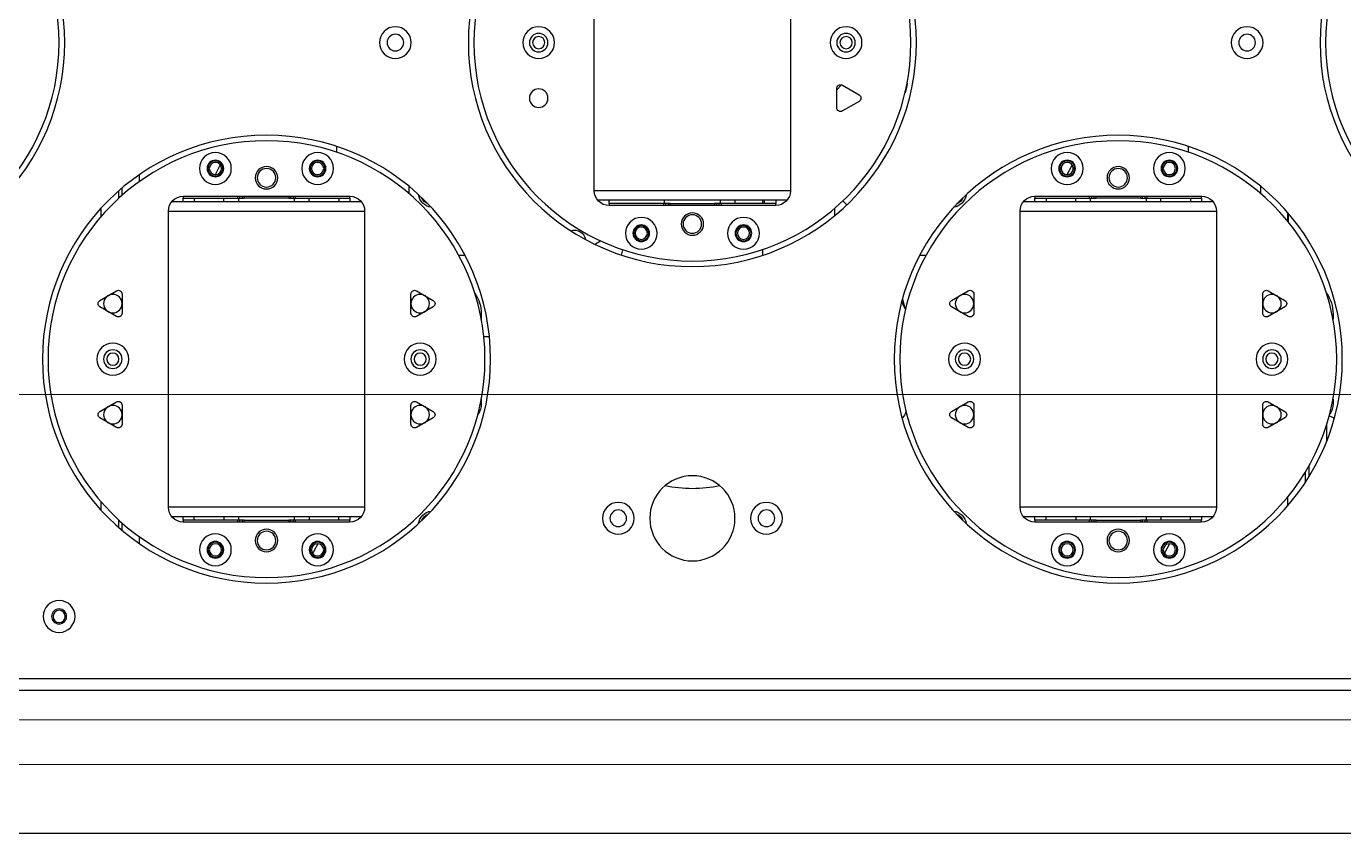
# Model space of a CAD drawing. Header units: millimetres. Extents: x 845401 to 948039, y 511594 to 550263.
# Drawn here: x 908782.8 to 909138.5, y 531273.1 to 531491.2 of the extents above; entities that cross this region are included whole.
import ezdxf

# ---------------------------------------------------------------- set-up
doc = ezdxf.new("R2010")
doc.units = ezdxf.units.MM
doc.layers.add('00', color=7, linetype='Continuous')
doc.layers.add('8101-0023040DXF_CONTINUOUS_LINE', color=7, linetype='Continuous', lineweight=18)
doc.layers.add('A-剖-0.10mm.......SECT-L01', color=255, linetype='Continuous', lineweight=18)

# ---------------------------------------------------------------- blocks, each defined once
blk = doc.blocks.new('G$C0940C817')
at = {"linetype": 'Continuous', "lineweight": 25}
for p, q in [((240.15, 2120), (626.22, 2120)), ((626.22, 2120), (799.8, 2120)), ((799.8, 2120), (1480.5, 2120))]:
    blk.add_line(p, q, dxfattribs=at)
blk = doc.blocks.new('螺旋滑槽3')
at = {"rotation": 180}
blk.add_blockref('G$C0940C817', (1174887.04, 1943894.6, 0.25), dxfattribs=at)
blk = doc.blocks.new('1260包胶摆轮')
at = {"color": 7, "linetype": 'Continuous', "lineweight": 25}
for p, q in [((4843148.18, 879146.8), (4841955.59, 879146.8)), ((4843148.78, 879143.7), (4841954.98, 879143.7)), ((4842455.38, 879103.55), (4842455.38, 879101.57)), ((4842454.38, 879100.67), (4842454.38, 879102.69)), ((4842454.38, 879100.8), (4842454.52, 879100.8)), ((4842516.88, 879101.3), (4842471.88, 879101.3)), ((4842516.88, 879101.3), (4842471.88, 879101.3)), ((4842471.88, 879100.8), (4842471.88, 879101.3)), ((4842471.88, 879100.8), (4842471.88, 879101.3)), ((4842486.63, 879100.8), (4842471.88, 879100.8)), ((4842471.88, 879100.8), (4842471.88, 879099.8)), ((4842486.63, 879100.8), (4842471.88, 879100.8)), ((4842471.88, 879100.8), (4842471.88, 879099.8)), ((4842474.88, 879100.8), (4842474.88, 879099.8)), ((4842482.88, 879099.8), (4842482.88, 879100.8)), ((4842486.63, 879101.3), (4842486.63, 879100.8)), ((4842486.63, 879101.3), (4842486.63, 879100.8)), ((4842487.22, 879100.8), (4842486.63, 879100.8)), ((4842486.88, 879100.8), (4842486.88, 879099.8)), ((4842487.8, 879100.8), (4842487.22, 879100.8)), ((4842488.38, 879100.8), (4842487.8, 879100.8)), ((4842488.38, 879101.3), (4842488.38, 879100.8)), ((4842488.38, 879100.8), (4842494.38, 879100.8)), ((4842494.38, 879100.8), (4842500.38, 879100.8)), ((4842500.38, 879100.8), (4842500.38, 879101.3)), ((4842500.97, 879100.8), (4842500.38, 879100.8)), ((4842501.54, 879100.8), (4842500.97, 879100.8)), ((4842502.13, 879100.8), (4842501.54, 879100.8)), ((4842501.88, 879099.8), (4842501.88, 879100.8)), ((4842502.13, 879100.8), (4842502.13, 879101.3)), ((4842502.13, 879100.8), (4842502.13, 879101.3)), ((4842516.88, 879100.8), (4842502.13, 879100.8)), ((4842516.88, 879100.8), (4842502.13, 879100.8)), ((4842505.88, 879099.8), (4842505.88, 879100.8)), ((4842513.88, 879100.8), (4842513.88, 879099.8)), ((4842516.88, 879101.3), (4842516.88, 879100.8)), ((4842516.88, 879101.3), (4842516.88, 879100.8)), ((4842516.88, 879099.8), (4842516.88, 879100.8)), ((4842516.88, 879099.8), (4842516.88, 879100.8)), ((4842536.33, 879100.8), (4842536.43, 879100.8)), ((4842682.34, 879100.8), (4842682.43, 879100.8)), ((4842746.88, 879101.3), (4842701.88, 879101.3)), ((4842746.88, 879101.3), (4842701.88, 879101.3)), ((4842701.88, 879100.8), (4842701.88, 879101.3)), ((4842701.88, 879100.8), (4842701.88, 879101.3)), ((4842716.63, 879100.8), (4842701.88, 879100.8)), ((4842701.88, 879100.8), (4842701.88, 879099.8)), ((4842716.63, 879100.8), (4842701.88, 879100.8)), ((4842701.88, 879100.8), (4842701.88, 879099.8)), ((4842704.88, 879100.8), (4842704.88, 879099.8)), ((4842712.88, 879099.8), (4842712.88, 879100.8)), ((4842716.63, 879101.3), (4842716.63, 879100.8)), ((4842716.63, 879101.3), (4842716.63, 879100.8)), ((4842717.22, 879100.8), (4842716.63, 879100.8)), ((4842716.88, 879100.8), (4842716.88, 879099.8)), ((4842717.8, 879100.8), (4842717.22, 879100.8)), ((4842718.38, 879100.8), (4842717.8, 879100.8)), ((4842718.38, 879101.3), (4842718.38, 879100.8)), ((4842718.38, 879100.8), (4842724.38, 879100.8)), ((4842724.38, 879100.8), (4842730.38, 879100.8)), ((4842730.38, 879100.8), (4842730.38, 879101.3)), ((4842730.97, 879100.8), (4842730.38, 879100.8)), ((4842731.54, 879100.8), (4842730.97, 879100.8)), ((4842732.13, 879100.8), (4842731.54, 879100.8)), ((4842731.88, 879099.8), (4842731.88, 879100.8)), ((4842732.13, 879100.8), (4842732.13, 879101.3)), ((4842732.13, 879100.8), (4842732.13, 879101.3)), ((4842746.88, 879100.8), (4842732.13, 879100.8)), ((4842746.88, 879100.8), (4842732.13, 879100.8)), ((4842735.88, 879099.8), (4842735.88, 879100.8)), ((4842743.88, 879100.8), (4842743.88, 879099.8)), ((4842746.88, 879101.3), (4842746.88, 879100.8)), ((4842746.88, 879101.3), (4842746.88, 879100.8)), ((4842746.88, 879099.8), (4842746.88, 879100.8)), ((4842746.88, 879099.8), (4842746.88, 879100.8)), ((4842467.88, 879097.3), (4842467.88, 879017.3)), ((4842467.88, 879097.3), (4842467.88, 879017.3)), ((4842468.76, 879099.8), (4842494.38, 879099.8)), ((4842494.38, 879099.8), (4842520, 879099.8)), ((4842520.88, 879017.3), (4842520.88, 879097.3)), ((4842520.88, 879017.3), (4842520.88, 879097.3)), ((4842697.88, 879097.3), (4842697.88, 879017.3)), ((4842697.88, 879097.3), (4842697.88, 879017.3)), ((4842698.76, 879099.8), (4842724.38, 879099.8)), ((4842724.38, 879099.8), (4842750, 879099.8)), ((4842750.88, 879017.3), (4842750.88, 879097.3)), ((4842750.88, 879017.3), (4842750.88, 879097.3)), ((4842774.89, 879087.8), (4842774.89, 879090.61)), ((4842775.89, 879089.04), (4842775.89, 879086.08)), ((4842453.88, 879075.76), (4842449.38, 879073.16)), ((4842539.38, 879073.16), (4842534.88, 879075.76)), ((4842683.88, 879075.76), (4842679.38, 879073.16)), ((4842769.38, 879073.16), (4842764.88, 879075.76)), ((4842449.38, 879071.43), (4842453.88, 879068.83)), ((4842455.38, 879069.7), (4842455.38, 879074.9)), ((4842533.38, 879074.9), (4842533.38, 879069.7)), ((4842534.88, 879068.83), (4842539.38, 879071.43)), ((4842679.38, 879071.43), (4842683.88, 879068.83)), ((4842685.38, 879069.7), (4842685.38, 879074.9)), ((4842763.38, 879074.9), (4842763.38, 879069.7)), ((4842764.88, 879068.83), (4842769.38, 879071.43)), ((4842782.66, 879073.54), (4842782.57, 879073.21)), ((4842552.38, 879068.13), (4842552.38, 879069.3)), ((4842782.38, 879068.13), (4842782.38, 879069.3)), ((4842554.59, 879051.3), (4842553.08, 879051.3)), ((4842453.88, 879045.76), (4842449.38, 879043.16)), ((4842455.38, 879039.7), (4842455.38, 879044.9)), ((4842533.38, 879044.9), (4842533.38, 879039.7)), ((4842539.38, 879043.16), (4842534.88, 879045.76)), ((4842552.38, 879045.05), (4842552.38, 879046.46)), ((4842683.88, 879045.76), (4842679.38, 879043.16)), ((4842685.38, 879039.7), (4842685.38, 879044.9)), ((4842763.38, 879044.9), (4842763.38, 879039.7)), ((4842769.38, 879043.16), (4842764.88, 879045.76)), ((4842782.38, 879045.05), (4842782.38, 879046.46)), ((4842449.38, 879041.43), (4842453.88, 879038.83)), ((4842534.88, 879038.83), (4842539.38, 879041.43)), ((4842679.38, 879041.43), (4842683.88, 879038.83)), ((4842764.88, 879038.83), (4842769.38, 879041.43)), ((4842548.01, 879029.3), (4842546.32, 879029.3)), ((4842590.27, 879029.2), (4842590.61, 879027.73)), ((4842628.38, 879029.24), (4842628.38, 879027.66)), ((4842672.45, 879029.3), (4842670.75, 879029.3)), ((4842647.88, 879018.47), (4842647.88, 879016.51)), ((4842770.38, 879020.35), (4842770.38, 879018)), ((4842494.38, 879014.8), (4842468.76, 879014.8)), ((4842471.88, 879014.8), (4842471.88, 879013.8)), ((4842471.88, 879014.8), (4842471.88, 879013.8)), ((4842474.88, 879013.8), (4842474.88, 879014.8)), ((4842482.88, 879014.8), (4842482.88, 879013.8)), ((4842486.88, 879014.8), (4842486.88, 879013.8)), ((4842520, 879014.8), (4842494.38, 879014.8)), ((4842501.88, 879013.8), (4842501.88, 879014.8)), ((4842505.88, 879014.8), (4842505.88, 879013.8)), ((4842513.88, 879013.8), (4842513.88, 879014.8)), ((4842516.88, 879013.8), (4842516.88, 879014.8)), ((4842516.88, 879013.8), (4842516.88, 879014.8)), ((4842631.88, 879015.8), (4842586.88, 879015.8)), ((4842586.88, 879015.3), (4842586.88, 879015.8)), ((4842601.63, 879015.3), (4842586.88, 879015.3)), ((4842586.88, 879015.3), (4842586.88, 879014.3)), ((4842601.63, 879015.8), (4842601.63, 879015.3)), ((4842602.22, 879015.3), (4842601.63, 879015.3)), ((4842601.88, 879015.3), (4842601.88, 879014.3)), ((4842602.8, 879015.3), (4842602.22, 879015.3)), ((4842603.38, 879015.3), (4842602.8, 879015.3)), ((4842603.38, 879015.8), (4842603.38, 879015.3)), ((4842603.38, 879015.3), (4842615.38, 879015.3)), ((4842615.38, 879015.3), (4842615.38, 879015.8)), ((4842615.97, 879015.3), (4842615.38, 879015.3)), ((4842616.55, 879015.3), (4842615.97, 879015.3)), ((4842617.13, 879015.3), (4842616.55, 879015.3)), ((4842616.88, 879014.3), (4842616.88, 879015.3)), ((4842617.13, 879015.3), (4842617.13, 879015.8)), ((4842631.88, 879015.3), (4842617.13, 879015.3)), ((4842620.88, 879014.3), (4842620.88, 879015.3)), ((4842628.38, 879015.3), (4842628.38, 879014.3)), ((4842628.88, 879015.3), (4842628.88, 879014.3)), ((4842631.88, 879015.8), (4842631.88, 879015.3)), ((4842631.88, 879014.3), (4842631.88, 879015.3)), ((4842724.38, 879014.8), (4842698.76, 879014.8)), ((4842701.88, 879014.8), (4842701.88, 879013.8)), ((4842701.88, 879014.8), (4842701.88, 879013.8)), ((4842704.88, 879013.8), (4842704.88, 879014.8)), ((4842712.88, 879014.8), (4842712.88, 879013.8)), ((4842716.88, 879014.8), (4842716.88, 879013.8)), ((4842750, 879014.8), (4842724.38, 879014.8)), ((4842731.88, 879013.8), (4842731.88, 879014.8)), ((4842735.88, 879014.8), (4842735.88, 879013.8)), ((4842743.88, 879013.8), (4842743.88, 879014.8)), ((4842746.88, 879013.8), (4842746.88, 879014.8)), ((4842746.88, 879013.8), (4842746.88, 879014.8)), ((4842454.38, 879011.91), (4842454.38, 879013.93)), ((4842455.38, 879013.03), (4842455.38, 879011.05)), ((4842471.88, 879013.8), (4842486.63, 879013.8)), ((4842471.88, 879013.3), (4842471.88, 879013.8)), ((4842471.88, 879013.3), (4842471.88, 879013.8)), ((4842471.88, 879013.8), (4842486.63, 879013.8)), ((4842471.88, 879013.3), (4842516.88, 879013.3)), ((4842471.88, 879013.3), (4842516.88, 879013.3)), ((4842486.63, 879013.8), (4842486.63, 879013.3)), ((4842486.63, 879013.8), (4842486.63, 879013.3)), ((4842486.63, 879013.8), (4842487.22, 879013.8)), ((4842487.22, 879013.8), (4842487.8, 879013.8)), ((4842487.8, 879013.8), (4842488.38, 879013.8)), ((4842494.38, 879013.8), (4842488.38, 879013.8)), ((4842488.38, 879013.8), (4842488.38, 879013.3)), ((4842500.38, 879013.8), (4842494.38, 879013.8)), ((4842500.38, 879013.3), (4842500.38, 879013.8)), ((4842500.38, 879013.8), (4842500.97, 879013.8)), ((4842500.97, 879013.8), (4842501.54, 879013.8)), ((4842501.54, 879013.8), (4842502.13, 879013.8)), ((4842502.13, 879013.3), (4842502.13, 879013.8)), ((4842502.13, 879013.8), (4842516.88, 879013.8)), ((4842502.13, 879013.3), (4842502.13, 879013.8)), ((4842502.13, 879013.8), (4842516.88, 879013.8)), ((4842516.88, 879013.8), (4842516.88, 879013.3)), ((4842516.88, 879013.8), (4842516.88, 879013.3)), ((4842532.88, 879012.59), (4842532.88, 879010.63)), ((4842582.88, 879011.8), (4842582.88, 878931.8)), ((4842583.76, 879014.3), (4842635.01, 879014.3)), ((4842635.88, 878931.8), (4842635.88, 879011.8)), ((4842701.88, 879013.8), (4842716.63, 879013.8)), ((4842701.88, 879013.3), (4842701.88, 879013.8)), ((4842701.88, 879013.3), (4842701.88, 879013.8)), ((4842701.88, 879013.8), (4842716.63, 879013.8)), ((4842701.88, 879013.3), (4842746.88, 879013.3)), ((4842701.88, 879013.3), (4842746.88, 879013.3)), ((4842716.63, 879013.8), (4842716.63, 879013.3)), ((4842716.63, 879013.8), (4842716.63, 879013.3)), ((4842716.63, 879013.8), (4842717.22, 879013.8)), ((4842717.22, 879013.8), (4842717.8, 879013.8)), ((4842717.8, 879013.8), (4842718.38, 879013.8)), ((4842724.38, 879013.8), (4842718.38, 879013.8)), ((4842718.38, 879013.8), (4842718.38, 879013.3)), ((4842730.38, 879013.8), (4842724.38, 879013.8)), ((4842730.38, 879013.3), (4842730.38, 879013.8)), ((4842730.38, 879013.8), (4842730.97, 879013.8)), ((4842730.97, 879013.8), (4842731.54, 879013.8)), ((4842731.54, 879013.8), (4842732.13, 879013.8)), ((4842732.13, 879013.8), (4842746.88, 879013.8)), ((4842732.13, 879013.3), (4842732.13, 879013.8)), ((4842732.13, 879013.3), (4842732.13, 879013.8)), ((4842732.13, 879013.8), (4842746.88, 879013.8)), ((4842746.88, 879013.8), (4842746.88, 879013.3)), ((4842746.88, 879013.8), (4842746.88, 879013.3)), ((4842762.88, 879012.59), (4842762.88, 879010.63)), ((4842513.38, 879001.44), (4842513.38, 878999.86)), ((4842743.38, 879001.44), (4842743.38, 878999.86)), ((4842654.38, 878987.66), (4842649.88, 878990.26)), ((4842648.38, 878989.4), (4842648.38, 878984.2)), ((4842649.64, 878983.23), (4842648.38, 878984.54)), ((4842649.88, 878983.33), (4842654.38, 878985.93))]:
    blk.add_line(p, q, dxfattribs=at)
at = {"color": 8, "linetype": 'Continuous', "lineweight": 25}
for p, q in [((4842460.12, 879107.16), (4842460.12, 879105.33)), ((4842487.22, 879101.3), (4842487.22, 879100.8)), ((4842487.8, 879100.8), (4842487.8, 879101.3)), ((4842500.97, 879101.3), (4842500.97, 879100.8)), ((4842501.54, 879100.8), (4842501.54, 879101.3)), ((4842717.22, 879101.3), (4842717.22, 879100.8)), ((4842717.8, 879100.8), (4842717.8, 879101.3)), ((4842730.97, 879101.3), (4842730.97, 879100.8)), ((4842731.54, 879100.8), (4842731.54, 879101.3)), ((4842449.64, 879095.76), (4842449.64, 879098.02)), ((4842520.88, 879097.3), (4842467.88, 879097.3)), ((4842520.88, 879097.3), (4842467.88, 879097.3)), ((4842750.88, 879097.3), (4842697.88, 879097.3)), ((4842750.88, 879097.3), (4842697.88, 879097.3)), ((4842770.15, 879096.87), (4842770.15, 879094.53)), ((4842780.62, 879075.13), (4842780.62, 879079.6)), ((4842449.64, 879016.57), (4842449.64, 879018.83)), ((4842770.15, 879020.06), (4842770.15, 879017.73)), ((4842467.88, 879017.3), (4842520.88, 879017.3)), ((4842467.88, 879017.3), (4842520.88, 879017.3)), ((4842602.22, 879015.8), (4842602.22, 879015.3)), ((4842602.8, 879015.3), (4842602.8, 879015.8)), ((4842615.97, 879015.8), (4842615.97, 879015.3)), ((4842616.55, 879015.3), (4842616.55, 879015.8)), ((4842697.88, 879017.3), (4842750.88, 879017.3)), ((4842697.88, 879017.3), (4842750.88, 879017.3)), ((4842487.22, 879013.8), (4842487.22, 879013.3)), ((4842487.8, 879013.3), (4842487.8, 879013.8)), ((4842500.97, 879013.8), (4842500.97, 879013.3)), ((4842501.54, 879013.3), (4842501.54, 879013.8)), ((4842635.88, 879011.8), (4842582.88, 879011.8)), ((4842717.22, 879013.8), (4842717.22, 879013.3)), ((4842717.8, 879013.3), (4842717.8, 879013.8)), ((4842730.97, 879013.8), (4842730.97, 879013.3)), ((4842731.54, 879013.3), (4842731.54, 879013.8)), ((4842460.12, 879009.27), (4842460.12, 879007.44))]:
    blk.add_line(p, q, dxfattribs=at)
at = {"color": 7, "linetype": 'Continuous', "lineweight": 25, "flags": 128}
for points in [[(4842508.2, 879107.15), (4842507.06, 879109.33), (4842506.81, 879109.71)], [(4842738.2, 879107.15), (4842737.06, 879109.33), (4842736.81, 879109.71)], [(4842782.73, 879073.28), (4842782.08, 879072.99), (4842781.35, 879072.64)], [(4842665.89, 879041.86), (4842666.64, 879043.32), (4842666.9, 879044.01)], [(4842666.1, 879041.06), (4842666.75, 879043.52), (4842666.8, 879043.74)], [(4842583.02, 879026.25), (4842583.2, 879026.15), (4842584.57, 879025.33)], [(4842650.04, 879014.55), (4842651.1, 879015.58), (4842651.12, 879015.6)], [(4842480.57, 879007.45), (4842481.71, 879005.27), (4842481.96, 879004.89)], [(4842710.57, 879007.45), (4842711.71, 879005.27), (4842711.96, 879004.89)], [(4842667.35, 878982.78), (4842667.19, 878983.95), (4842666.81, 878985.34)]]:
    blk.add_lwpolyline(points, dxfattribs=at)
at = {"color": 7, "linetype": 'Continuous', "lineweight": 25}
for centre, radius in [((4842438.38, 879126.8), 4.3), ((4842438.38, 879126.8), 2.02), ((4842438.38, 879126.8), 1.65), ((4842494.38, 879057.3), 60.5), ((4842724.38, 879057.3), 60.5), ((4842494.38, 879057.3), 59), ((4842494.38, 879057.3), 59), ((4842724.38, 879057.3), 59), ((4842724.38, 879057.3), 59), ((4842480.58, 879108.8), 4.3), ((4842480.58, 879108.8), 4.3), ((4842480.58, 879108.8), 2.25), ((4842480.58, 879108.8), 2.25), ((4842480.58, 879108.8), 2.03), ((4842480.58, 879108.8), 2.03), ((4842508.18, 879108.8), 4.3), ((4842508.18, 879108.8), 4.3), ((4842508.18, 879108.8), 2.25), ((4842508.18, 879108.8), 2.25), ((4842508.18, 879108.8), 2.03), ((4842508.18, 879108.8), 2.02), ((4842609.38, 879100.3), 11.5), ((4842710.58, 879108.8), 4.3), ((4842710.58, 879108.8), 4.3), ((4842710.58, 879108.8), 2.25), ((4842710.58, 879108.8), 2.25), ((4842710.58, 879108.8), 2.03), ((4842710.58, 879108.8), 2.03), ((4842738.18, 879108.8), 4.3), ((4842738.18, 879108.8), 4.3), ((4842738.18, 879108.8), 2.25), ((4842738.18, 879108.8), 2.25), ((4842738.18, 879108.8), 2.03), ((4842738.18, 879108.8), 2.03), ((4842480.58, 879108.8), 1.65), ((4842480.58, 879108.8), 1.65), ((4842494.38, 879106.3), 3.03), ((4842494.38, 879106.3), 3.03), ((4842494.38, 879106.3), 2.5), ((4842494.38, 879106.3), 2.5), ((4842508.18, 879108.8), 1.65), ((4842508.18, 879108.8), 1.65), ((4842710.58, 879108.8), 1.65), ((4842710.58, 879108.8), 1.65), ((4842724.38, 879106.3), 3.03), ((4842724.38, 879106.3), 3.03), ((4842724.38, 879106.3), 2.5), ((4842724.38, 879106.3), 2.5), ((4842738.18, 879108.8), 1.65), ((4842738.18, 879108.8), 1.65), ((4842589.38, 879100.3), 4.3), ((4842629.38, 879100.3), 4.3), ((4842589.38, 879100.3), 2.25), ((4842629.38, 879100.3), 2.25), ((4842452.88, 879072.3), 2.5), ((4842535.88, 879072.3), 2.5), ((4842682.88, 879072.3), 2.5), ((4842765.88, 879072.3), 2.5), ((4842452.88, 879057.3), 4.3), ((4842452.88, 879057.3), 4.3), ((4842535.88, 879057.3), 4.3), ((4842535.88, 879057.3), 4.3), ((4842682.88, 879057.3), 4.3), ((4842682.88, 879057.3), 4.3), ((4842765.88, 879057.3), 4.3), ((4842765.88, 879057.3), 4.3), ((4842452.88, 879057.3), 2.5), ((4842452.88, 879057.3), 2.5), ((4842452.88, 879057.3), 1.65), ((4842452.88, 879057.3), 1.65), ((4842535.88, 879057.3), 2.5), ((4842535.88, 879057.3), 2.5), ((4842535.88, 879057.3), 1.65), ((4842535.88, 879057.3), 1.65), ((4842682.88, 879057.3), 2.5), ((4842682.88, 879057.3), 2.5), ((4842682.88, 879057.3), 1.65), ((4842682.88, 879057.3), 1.65), ((4842765.88, 879057.3), 2.5), ((4842765.88, 879057.3), 2.5), ((4842765.88, 879057.3), 1.65), ((4842765.88, 879057.3), 1.65), ((4842452.88, 879042.3), 2.5), ((4842535.88, 879042.3), 2.5), ((4842682.88, 879042.3), 2.5), ((4842765.88, 879042.3), 2.5), ((4842379.38, 878971.8), 60.5), ((4842609.38, 878971.8), 60.5), ((4842839.38, 878971.8), 60.5), ((4842379.38, 878971.8), 59), ((4842609.38, 878971.8), 59), ((4842839.38, 878971.8), 59), ((4842595.58, 879023.3), 4.3), ((4842595.58, 879023.3), 2.25), ((4842595.58, 879023.3), 2.03), ((4842623.18, 879023.3), 4.3), ((4842623.18, 879023.3), 2.25), ((4842623.18, 879023.3), 2.03), ((4842595.58, 879023.3), 1.65), ((4842609.38, 879020.8), 3.03), ((4842609.38, 879020.8), 2.5), ((4842623.18, 879023.3), 1.65), ((4842494.38, 879008.3), 3.02), ((4842494.38, 879008.3), 3.03), ((4842724.38, 879008.3), 3.02), ((4842724.38, 879008.3), 3.02), ((4842480.58, 879005.8), 4.3), ((4842480.58, 879005.8), 4.3), ((4842480.58, 879005.8), 2.25), ((4842480.58, 879005.8), 2.25), ((4842480.58, 879005.8), 2.02), ((4842480.58, 879005.8), 2.03), ((4842480.58, 879005.8), 1.65), ((4842480.58, 879005.8), 1.65), ((4842494.38, 879008.3), 2.5), ((4842494.38, 879008.3), 2.5), ((4842508.18, 879005.8), 4.3), ((4842508.18, 879005.8), 4.3), ((4842508.18, 879005.8), 2.25), ((4842508.18, 879005.8), 2.25), ((4842508.18, 879005.8), 2.03), ((4842508.18, 879005.8), 2.02), ((4842508.18, 879005.8), 1.65), ((4842508.18, 879005.8), 1.65), ((4842710.58, 879005.8), 4.3), ((4842710.58, 879005.8), 4.3), ((4842710.58, 879005.8), 2.25), ((4842710.58, 879005.8), 2.25), ((4842710.58, 879005.8), 2.03), ((4842710.58, 879005.8), 2.02), ((4842710.58, 879005.8), 1.65), ((4842710.58, 879005.8), 1.65), ((4842724.38, 879008.3), 2.5), ((4842724.38, 879008.3), 2.5), ((4842738.18, 879005.8), 4.3), ((4842738.18, 879005.8), 4.3), ((4842738.18, 879005.8), 2.25), ((4842738.18, 879005.8), 2.25), ((4842738.18, 879005.8), 2.03), ((4842738.18, 879005.8), 2.02), ((4842738.18, 879005.8), 1.65), ((4842738.18, 879005.8), 1.65), ((4842567.88, 878986.8), 2.5), ((4842529.17, 878971.8), 4.3), ((4842567.88, 878971.8), 4.3), ((4842650.88, 878971.8), 4.3), ((4842759.17, 878971.8), 4.3), ((4842529.17, 878971.8), 2.25), ((4842567.88, 878971.8), 2.5), ((4842567.88, 878971.8), 1.65), ((4842650.88, 878971.8), 2.5), ((4842650.88, 878971.8), 1.65), ((4842759.17, 878971.8), 2.25)]:
    blk.add_circle(centre, radius, dxfattribs=at)
for centre, radius, start, end in [((4842471.88, 879097.3), 4, 90, 180), ((4842471.88, 879097.3), 4, 90, 180), ((4842516.88, 879097.3), 4, 0, 90), ((4842516.88, 879097.3), 4, 0, 90), ((4842539.38, 879102.3), 4, 187.7927, 262.2114), ((4842539.38, 879102.3), 3.4, 202.9308, 247.0733), ((4842679.38, 879102.3), 4, 277.8946, 352.1095), ((4842679.38, 879102.3), 3.4, 293.1245, 336.8796), ((4842701.88, 879097.3), 4, 90, 180), ((4842701.88, 879097.3), 4, 90, 180), ((4842746.88, 879097.3), 4, 0, 90), ((4842746.88, 879097.3), 4, 0, 90), ((4842609.38, 879057.3), 35, 90, 102.2202), ((4842609.38, 879057.3), 35, 77.7713, 90), ((4842454.38, 879074.9), 1, 0, 120), ((4842534.38, 879074.9), 1, 60, 180), ((4842684.38, 879074.9), 1, 0, 120), ((4842764.38, 879074.9), 1, 60, 180), ((4842449.88, 879072.3), 1, 120, 240), ((4842538.88, 879072.3), 1, 300, 60), ((4842547.38, 879069.3), 5, 0, 34.9944), ((4842662.38, 879069.8), 5, 19.2276, 43.3131), ((4842679.88, 879072.3), 1, 120, 240), ((4842768.88, 879072.3), 1, 300, 60), ((4842777.38, 879069.3), 5, 0, 34.9944), ((4842454.38, 879069.7), 1, 240, 0), ((4842534.38, 879069.7), 1, 180, 300), ((4842684.38, 879069.7), 1, 240, 0), ((4842764.38, 879069.7), 1, 180, 300), ((4842449.88, 879042.3), 1, 120, 240), ((4842454.38, 879044.9), 1, 0, 120), ((4842534.38, 879044.9), 1, 60, 180), ((4842538.88, 879042.3), 1, 300, 60), ((4842542.63, 879045.05), 9.75, 325.0133, 0), ((4842679.88, 879042.3), 1, 120, 240), ((4842684.38, 879044.9), 1, 0, 120), ((4842764.38, 879044.9), 1, 60, 180), ((4842768.88, 879042.3), 1, 300, 60), ((4842772.63, 879045.05), 9.75, 325.0133, 0), ((4842454.38, 879039.7), 1, 240, 0), ((4842534.38, 879039.7), 1, 180, 300), ((4842684.38, 879039.7), 1, 240, 0), ((4842764.38, 879039.7), 1, 180, 300), ((4842577.56, 879025.48), 3, 251.1299, 350.1912), ((4842471.88, 879017.3), 4, 180, 270), ((4842471.88, 879017.3), 4, 180, 270), ((4842516.88, 879017.3), 4, 270, 0), ((4842516.88, 879017.3), 4, 270, 0), ((4842539.38, 879012.3), 4, 97.7886, 172.2073), ((4842539.38, 879012.3), 3.4, 112.9267, 157.0692), ((4842586.88, 879011.8), 4, 90, 180), ((4842631.88, 879011.8), 4, 0, 90), ((4842679.38, 879012.3), 4, 7.8905, 82.1054), ((4842679.38, 879012.3), 3.4, 23.1204, 66.8755), ((4842701.88, 879017.3), 4, 180, 270), ((4842701.88, 879017.3), 4, 180, 270), ((4842746.88, 879017.3), 4, 270, 0), ((4842746.88, 879017.3), 4, 270, 0), ((4842649.38, 878989.4), 1, 60, 180), ((4842653.88, 878986.8), 1, 300, 60), ((4842649.38, 878984.2), 1, 180, 300)]:
    blk.add_arc(centre, radius, start, end, dxfattribs=at)
blk = doc.blocks.new('小盘摆轮加过渡板')
at = {"layer": 'A-剖-0.10mm.......SECT-L01', "color": 4}
for points in [[(735451.26, 342660.57), (734251.26, 342660.57), (734251.26, 341382.62), (735451.26, 341382.62)], [(735451.26, 342650.57), (734251.26, 342650.57), (734251.26, 341390.57), (735451.26, 341390.57)]]:
    blk.add_lwpolyline(points, close=True, dxfattribs=at)
at = {"layer": 'A-剖-0.10mm.......SECT-L01', "color": 1, "xscale": -1, "rotation": 180}
blk.add_blockref('1260包胶摆轮', (-4107700.62, 1220537.36), dxfattribs=at)
blk = doc.blocks.new('C线')
blk.add_blockref('小盘摆轮加过渡板', (255923.7, 128759, -3.59))
at = {"layer": '8101-0023040DXF_CONTINUOUS_LINE', "color": 2, "xscale": -1, "rotation": 180}
blk.add_blockref('螺旋滑槽3', (-183421.93, 2411885.48, -0.25), dxfattribs=at)
blk = doc.blocks.new('BC线平台')
at = {"layer": 'A-剖-0.10mm.......SECT-L01', "color": 2, "elevation": 0.98}
blk.add_lwpolyline([(776874.46, 363350.44), (808174.13, 363350.44), (808174.13, 363250.44), (776874.46, 363250.44)], close=True, dxfattribs=at)

msp = doc.modelspace()

# ---------------------------------------------------------------- block references
at = {"layer": '00'}
for name, p in [('BC线平台', (120688.34, 168041.31, -0.98)), ('C线', (-81869.83, 61162.22))]:
    msp.add_blockref(name, p, dxfattribs=at)

doc.saveas('drawing.dxf')
